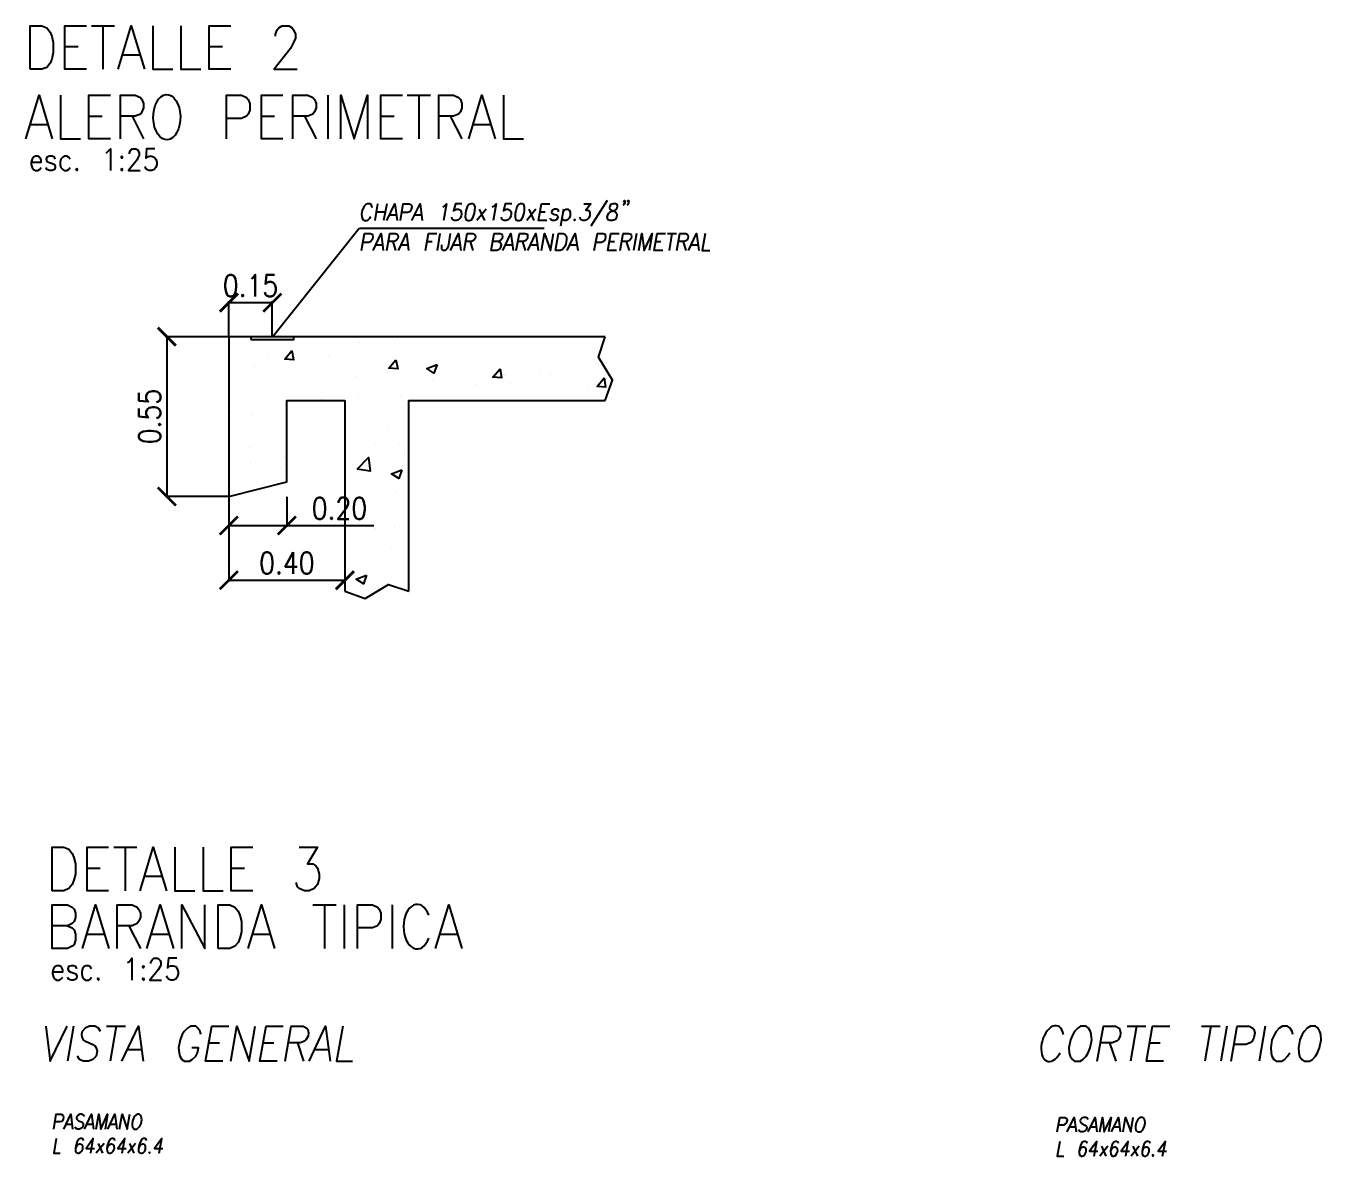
# Model space of a CAD drawing. Extents: x 93 to 1928, y 79 to 574.
# Drawn here: x 1711.9 to 1890.5, y 326.6 to 482.4 of the extents above; entities that cross this region are included whole.
import ezdxf

# ---------------------------------------------------------------- set-up
doc = ezdxf.new("R2010")
doc.units = 0
doc.header["$MEASUREMENT"] = 0
for name, color, linetype in [('Cotas', 1, 'Continuous'), ('PDF2_00-COTAS-PARCIALES', 4, 'Continuous'), ('PDF2_auxiliar', 1, 'Continuous'), ('PDF2_CORTES', 6, 'Continuous'), ('PDF2_CORTES-50', 6, 'Continuous'), ('PDF2_LINEAS-POS-ARMADURA', 3, 'Continuous'), ('PDF2_perfiles', 3, 'Continuous')]:
    doc.layers.add(name, color=color, linetype=linetype)
doc.styles.add('ROMANS', font='ROMANS.SHX', dxfattribs={"width": 0.85})
doc.dimstyles.new('1.10', dxfattribs={"dimtxt": 3, "dimasz": 2.5, "dimexe": 0.18, "dimexo": 0.0625, "dimgap": 0.85, "dimtad": 1, "dimlfac": 0.1, "dimzin": 0, "dimdsep": 46, "dimtxsty": 'ROMANS', "dimblk": 'ARCHTICK', "dimcen": 0.09, "dimclrd": 256, "dimclre": 256, "dimclrt": 2, "dimadec": 0, "dimazin": 0, "dimtfac": 1, "dimtofl": 0, "dimtmove": 0, "dimatfit": 3, "dimfxl": 15, "dimfxlon": 1, "dimtolj": 1, "dimtzin": 0, "dimarcsym": 0})

# ---------------------------------------------------------------- blocks, each defined once
blk = doc.blocks.new('_ArchTick')
at = {"color": 0, "linetype": 'ByBlock', "const_width": 0.15}
blk.add_lwpolyline([(-0.5, -0.5), (0.5, 0.5)], dxfattribs=at)
blk = doc.blocks.new('*D68')
at = {"layer": 'Cotas', "lineweight": -2, "transparency": 16777216}
for p, q in [((1739.87, 439.54), (1731.19, 439.54)), ((1731.37, 439.54), (1731.37, 417.52)), ((1739.87, 417.52), (1731.19, 417.52))]:
    blk.add_line(p, q, dxfattribs=at)
at = {"layer": 'Defpoints', "color": 0, "transparency": 16777216}
for p in [(1739.93, 439.54), (1731.37, 417.52), (1739.93, 417.52)]:
    blk.add_point(p, dxfattribs=at)
at = {"layer": 'Cotas', "lineweight": -2, "transparency": 16777216, "xscale": 2.5, "yscale": 2.5, "zscale": 2.5}
for p, rotation in [((1731.37, 439.54), 90), ((1731.37, 417.52), 270)]:
    blk.add_blockref('_ArchTick', p, dxfattribs=dict(at, rotation=rotation))
at = {"layer": 'Cotas', "color": 2, "transparency": 16777216, "insert": (1729.02, 428.53), "char_height": 3, "attachment_point": 5, "rotation": 90, "style": 'ROMANS'}
blk.add_mtext('\\A1;0.55', dxfattribs=at)
blk = doc.blocks.new('*D69')
at = {"layer": 'Cotas', "lineweight": -2, "transparency": 16777216}
for p, q in [((1739.93, 417.46), (1739.93, 413.34)), ((1747.93, 417.46), (1747.93, 413.34)), ((1739.93, 413.52), (1747.93, 413.52)), ((1747.93, 413.52), (1759.9, 413.52))]:
    blk.add_line(p, q, dxfattribs=at)
at = {"layer": 'Defpoints', "color": 0, "transparency": 16777216}
for p in [(1739.93, 417.52), (1747.93, 417.52), (1747.93, 413.52)]:
    blk.add_point(p, dxfattribs=at)
at = {"layer": 'Cotas', "lineweight": -2, "transparency": 16777216, "xscale": 2.5, "yscale": 2.5, "zscale": 2.5, "rotation": 180}
blk.add_blockref('_ArchTick', (1739.93, 413.52), dxfattribs=at)
at = {"layer": 'Cotas', "lineweight": -2, "transparency": 16777216, "xscale": 2.5, "yscale": 2.5, "zscale": 2.5}
blk.add_blockref('_ArchTick', (1747.93, 413.52), dxfattribs=at)
at = {"layer": 'Cotas', "color": 2, "transparency": 16777216, "insert": (1755.17, 415.87), "char_height": 3, "attachment_point": 5, "style": 'ROMANS'}
blk.add_mtext('\\A1;0.20', dxfattribs=at)
blk = doc.blocks.new('*D70')
at = {"layer": 'Cotas', "lineweight": -2, "transparency": 16777216}
for p, q in [((1739.93, 417.46), (1739.93, 405.8)), ((1755.93, 417.46), (1755.93, 405.8)), ((1739.93, 405.98), (1755.93, 405.98))]:
    blk.add_line(p, q, dxfattribs=at)
at = {"layer": 'Defpoints', "color": 0, "transparency": 16777216}
for p in [(1739.93, 417.52), (1755.93, 417.52), (1755.93, 405.98)]:
    blk.add_point(p, dxfattribs=at)
at = {"layer": 'Cotas', "lineweight": -2, "transparency": 16777216, "xscale": 2.5, "yscale": 2.5, "zscale": 2.5, "rotation": 180}
blk.add_blockref('_ArchTick', (1739.93, 405.98), dxfattribs=at)
at = {"layer": 'Cotas', "lineweight": -2, "transparency": 16777216, "xscale": 2.5, "yscale": 2.5, "zscale": 2.5}
blk.add_blockref('_ArchTick', (1755.93, 405.98), dxfattribs=at)
at = {"layer": 'Cotas', "color": 2, "transparency": 16777216, "insert": (1747.93, 408.33), "char_height": 3, "attachment_point": 5, "style": 'ROMANS'}
blk.add_mtext('\\A1;0.40', dxfattribs=at)
blk = doc.blocks.new('*D71')
at = {"layer": 'Cotas', "lineweight": -2, "transparency": 16777216}
for p, q in [((1739.93, 439.6), (1739.93, 444.42)), ((1739.93, 444.24), (1745.92, 444.24)), ((1745.92, 439.6), (1745.92, 444.42))]:
    blk.add_line(p, q, dxfattribs=at)
at = {"layer": 'Defpoints', "color": 0, "transparency": 16777216}
for p in [(1745.92, 444.24), (1739.93, 439.54), (1745.92, 439.54)]:
    blk.add_point(p, dxfattribs=at)
at = {"layer": 'Cotas', "lineweight": -2, "transparency": 16777216, "xscale": 2.5, "yscale": 2.5, "zscale": 2.5, "rotation": 180}
blk.add_blockref('_ArchTick', (1739.93, 444.24), dxfattribs=at)
at = {"layer": 'Cotas', "lineweight": -2, "transparency": 16777216, "xscale": 2.5, "yscale": 2.5, "zscale": 2.5}
blk.add_blockref('_ArchTick', (1745.92, 444.24), dxfattribs=at)
at = {"layer": 'Cotas', "color": 2, "transparency": 16777216, "insert": (1742.92, 446.59), "char_height": 3, "attachment_point": 5, "style": 'ROMANS'}
blk.add_mtext('\\A1;0.15', dxfattribs=at)

msp = doc.modelspace()

# ---------------------------------------------------------------- linework, layer by layer
at = {"layer": 'PDF2_00-COTAS-PARCIALES', "color": 7, "lineweight": 25}
for points in [[(1715.585, 363.165), (1715.585, 369.176), (1717.193, 369.176), (1717.871, 368.88), (1718.337, 368.287), (1718.548, 367.737), (1718.76, 366.89), (1718.76, 365.451), (1718.548, 364.604), (1718.337, 364.011), (1717.871, 363.461), (1717.193, 363.165)], [(1738.446, 355.205), (1738.446, 361.217), (1740.055, 361.217), (1740.732, 360.921), (1741.198, 360.328), (1741.452, 359.778), (1741.664, 358.931), (1741.664, 357.492), (1741.452, 356.645), (1741.198, 356.052), (1740.732, 355.502), (1740.055, 355.205)]]:
    msp.add_lwpolyline(points, close=True, dxfattribs=at)
for points in [[(1723.332, 363.165), (1720.369, 363.165), (1720.369, 369.176), (1723.332, 369.176)], [(1724.052, 369.176), (1727.227, 369.176)], [(1725.618, 369.176), (1725.618, 363.165)], [(1727.693, 363.165), (1729.513, 369.176), (1731.334, 363.165)], [(1732.477, 369.176), (1732.477, 363.165), (1735.229, 363.165)], [(1736.372, 369.176), (1736.372, 363.165), (1739.124, 363.165)], [(1743.23, 363.165), (1740.267, 363.165), (1740.267, 369.176), (1743.23, 369.176)], [(1749.623, 369.176), (1752.163, 369.176), (1750.766, 366.89), (1751.486, 366.89), (1751.909, 366.594), (1752.163, 366.297), (1752.375, 365.451), (1752.375, 364.858), (1752.163, 364.011), (1751.697, 363.461), (1751.02, 363.165), (1750.343, 363.165), (1749.623, 363.461), (1749.411, 363.715), (1749.2, 364.308)], [(1720.369, 366.297), (1722.189, 366.297)], [(1740.267, 366.297), (1742.087, 366.297)], [(1728.37, 365.154), (1730.656, 365.154)], [(1717.659, 358.338), (1718.337, 358.042), (1718.591, 357.788), (1718.802, 357.195), (1718.802, 356.348), (1718.591, 355.756), (1718.337, 355.502), (1717.659, 355.205), (1715.585, 355.205), (1715.585, 361.217), (1717.659, 361.217), (1718.337, 360.921), (1718.591, 360.624), (1718.802, 360.074), (1718.802, 359.481), (1718.591, 358.931), (1718.337, 358.635), (1717.659, 358.338), (1715.585, 358.338)], [(1719.734, 355.205), (1721.554, 361.217), (1723.375, 355.205)], [(1724.518, 355.205), (1724.518, 361.217), (1726.592, 361.217), (1727.269, 360.921), (1727.481, 360.624), (1727.735, 360.074), (1727.735, 359.481), (1727.481, 358.931), (1727.269, 358.635), (1726.592, 358.338), (1724.518, 358.338)], [(1728.624, 355.205), (1730.445, 361.217), (1732.307, 355.205)], [(1733.451, 355.205), (1733.451, 361.217), (1736.626, 355.205), (1736.626, 361.217)], [(1742.595, 355.205), (1744.416, 361.217), (1746.236, 355.205)], [(1751.486, 361.217), (1754.703, 361.217)], [(1753.094, 361.217), (1753.094, 355.205)], [(1755.846, 361.217), (1755.846, 355.205)], [(1757.667, 355.205), (1757.667, 361.217), (1759.741, 361.217), (1760.419, 360.921), (1760.63, 360.624), (1760.884, 360.074), (1760.884, 359.185), (1760.63, 358.635), (1760.419, 358.338), (1759.741, 358.042), (1757.667, 358.042)], [(1762.451, 361.217), (1762.451, 355.205)], [(1768.42, 355.205), (1770.241, 361.217), (1772.061, 355.205)], [(1720.411, 357.195), (1722.697, 357.195)], [(1726.126, 358.338), (1727.735, 355.205)], [(1729.302, 357.195), (1731.588, 357.195)], [(1743.272, 357.195), (1745.559, 357.195)], [(1769.097, 357.195), (1771.384, 357.195)]]:
    msp.add_lwpolyline(points, dxfattribs=at)
at = {"layer": 'PDF2_00-COTAS-PARCIALES', "lineweight": 25}
for points in [[(1725.957, 353.258), (1726.211, 353.427), (1726.55, 353.851), (1726.55, 350.845)], [(1729.175, 353.131), (1729.175, 353.258), (1729.302, 353.554), (1729.386, 353.681), (1729.64, 353.851), (1730.064, 353.851), (1730.318, 353.681), (1730.445, 353.554), (1730.529, 353.258), (1730.529, 352.962), (1730.445, 352.708), (1730.191, 352.284), (1729.048, 350.845), (1730.656, 350.845)], [(1732.731, 353.851), (1731.588, 353.851), (1731.461, 352.538), (1731.588, 352.708), (1731.926, 352.835), (1732.265, 352.835), (1732.604, 352.708), (1732.815, 352.411), (1732.942, 351.988), (1732.942, 351.692), (1732.815, 351.268), (1732.604, 350.972), (1732.265, 350.845), (1731.926, 350.845), (1731.588, 350.972), (1731.461, 351.141), (1731.334, 351.395)], [(1715.627, 351.988), (1717.024, 351.988), (1717.024, 352.284), (1716.897, 352.538), (1716.77, 352.708), (1716.558, 352.835), (1716.22, 352.835), (1715.966, 352.708), (1715.754, 352.411), (1715.627, 351.988), (1715.627, 351.692), (1715.754, 351.268), (1715.966, 350.972), (1716.22, 350.845), (1716.558, 350.845), (1716.77, 350.972), (1717.024, 351.268)], [(1718.972, 352.411), (1718.845, 352.708), (1718.506, 352.835), (1718.167, 352.835), (1717.829, 352.708), (1717.702, 352.411), (1717.829, 352.115), (1718.04, 351.988), (1718.591, 351.819), (1718.845, 351.692), (1718.972, 351.395), (1718.972, 351.268), (1718.845, 350.972), (1718.506, 350.845), (1718.167, 350.845), (1717.829, 350.972), (1717.702, 351.268)], [(1721.004, 352.411), (1720.792, 352.708), (1720.538, 352.835), (1720.199, 352.835), (1719.988, 352.708), (1719.734, 352.411), (1719.649, 351.988), (1719.649, 351.692), (1719.734, 351.268), (1719.988, 350.972), (1720.199, 350.845), (1720.538, 350.845), (1720.792, 350.972), (1721.004, 351.268)], [(1715.796, 330.312), (1716.135, 332.344), (1716.812, 332.344), (1717.024, 332.217), (1717.066, 332.132), (1717.109, 331.963), (1717.066, 331.667), (1716.982, 331.455), (1716.897, 331.37), (1716.643, 331.286), (1715.966, 331.286)], [(1717.151, 330.312), (1718.125, 332.344), (1718.379, 330.312)], [(1720.03, 332.048), (1719.903, 332.217), (1719.691, 332.344), (1719.395, 332.344), (1719.141, 332.217), (1718.972, 332.048), (1718.929, 331.836), (1718.972, 331.667), (1719.056, 331.582), (1719.183, 331.455), (1719.607, 331.286), (1719.734, 331.201), (1719.818, 331.074), (1719.861, 330.905), (1719.776, 330.608), (1719.607, 330.439), (1719.353, 330.312), (1719.056, 330.312), (1718.845, 330.439), (1718.718, 330.608)], [(1720.03, 330.312), (1721.004, 332.344), (1721.258, 330.312)], [(1721.639, 330.312), (1721.977, 332.344), (1722.274, 330.312), (1723.205, 332.344), (1722.867, 330.312)], [(1723.248, 330.312), (1724.221, 332.344), (1724.475, 330.312)], [(1724.856, 330.312), (1725.195, 332.344), (1725.915, 330.312), (1726.253, 332.344)], [(1717.49, 330.989), (1718.252, 330.989)], [(1720.411, 330.989), (1721.173, 330.989)], [(1723.586, 330.989), (1724.348, 330.989)], [(1854.15, 329.931), (1854.489, 331.921), (1855.167, 331.921), (1855.378, 331.836), (1855.463, 331.751), (1855.505, 331.54), (1855.421, 331.243), (1855.336, 331.074), (1855.251, 330.989), (1854.997, 330.862), (1854.32, 330.862)], [(1855.505, 329.931), (1856.479, 331.921), (1856.733, 329.931)], [(1855.844, 330.608), (1856.606, 330.608)], [(1858.384, 331.624), (1858.299, 331.836), (1858.088, 331.921), (1857.749, 331.921), (1857.537, 331.836), (1857.326, 331.624), (1857.283, 331.455), (1857.326, 331.243), (1857.41, 331.159), (1857.537, 331.074), (1857.961, 330.862), (1858.088, 330.778), (1858.172, 330.693), (1858.215, 330.481), (1858.13, 330.227), (1857.961, 330.015), (1857.707, 329.931), (1857.41, 329.931), (1857.199, 330.015), (1857.072, 330.227)], [(1858.384, 329.931), (1859.358, 331.921), (1859.612, 329.931)], [(1858.765, 330.608), (1859.527, 330.608)], [(1859.993, 329.931), (1860.374, 331.921), (1860.628, 329.931), (1861.559, 331.921), (1861.221, 329.931)], [(1861.602, 329.931), (1862.575, 331.921), (1862.829, 329.931)], [(1861.94, 330.608), (1862.702, 330.608)], [(1863.21, 329.931), (1863.549, 331.921), (1864.269, 329.931), (1864.607, 331.921)], [(1716.135, 328.999), (1715.796, 327.01), (1716.685, 327.01)], [(1719.903, 328.703), (1719.861, 328.915), (1719.649, 328.999), (1719.48, 328.999), (1719.226, 328.915), (1719.014, 328.618), (1718.887, 328.153), (1718.802, 327.645), (1718.802, 327.264), (1718.929, 327.094), (1719.141, 327.01), (1719.226, 327.01), (1719.437, 327.094), (1719.649, 327.264), (1719.776, 327.56), (1719.776, 327.645), (1719.776, 327.941), (1719.649, 328.153), (1719.437, 328.237), (1719.353, 328.237), (1719.099, 328.153), (1718.929, 327.941), (1718.802, 327.645)], [(1720.877, 327.01), (1721.215, 328.999), (1720.242, 327.645), (1721.385, 327.645)], [(1724.221, 328.703), (1724.179, 328.915), (1723.967, 328.999), (1723.84, 328.999), (1723.586, 328.915), (1723.375, 328.618), (1723.205, 328.153), (1723.121, 327.645), (1723.163, 327.264), (1723.248, 327.094), (1723.459, 327.01), (1723.544, 327.01), (1723.798, 327.094), (1723.967, 327.264), (1724.094, 327.56), (1724.137, 327.645), (1724.094, 327.941), (1723.967, 328.153), (1723.756, 328.237), (1723.713, 328.237), (1723.459, 328.153), (1723.248, 327.941), (1723.121, 327.645)], [(1725.237, 327.01), (1725.576, 328.999), (1724.602, 327.645), (1725.745, 327.645)], [(1728.582, 328.703), (1728.54, 328.915), (1728.328, 328.999), (1728.159, 328.999), (1727.905, 328.915), (1727.735, 328.618), (1727.566, 328.153), (1727.481, 327.645), (1727.481, 327.264), (1727.608, 327.094), (1727.82, 327.01), (1727.905, 327.01), (1728.159, 327.094), (1728.328, 327.264), (1728.455, 327.56), (1728.455, 327.645), (1728.455, 327.941), (1728.328, 328.153), (1728.116, 328.237), (1728.032, 328.237), (1727.777, 328.153), (1727.608, 327.941), (1727.481, 327.645)], [(1730.318, 327.01), (1730.699, 328.999), (1729.683, 327.645), (1730.826, 327.645)], [(1854.489, 328.576), (1854.15, 326.586), (1855.04, 326.586)], [(1858.257, 328.322), (1858.215, 328.491), (1858.003, 328.576), (1857.834, 328.576), (1857.58, 328.491), (1857.41, 328.195), (1857.241, 327.729), (1857.156, 327.264), (1857.156, 326.883), (1857.283, 326.671), (1857.495, 326.586), (1857.58, 326.586), (1857.791, 326.671), (1858.003, 326.883), (1858.13, 327.179), (1858.13, 327.264), (1858.13, 327.56), (1858.003, 327.729), (1857.791, 327.814), (1857.707, 327.814), (1857.453, 327.729), (1857.283, 327.56), (1857.156, 327.264)], [(1859.231, 326.586), (1859.612, 328.576), (1858.596, 327.264), (1859.739, 327.264)], [(1862.575, 328.322), (1862.533, 328.491), (1862.321, 328.576), (1862.194, 328.576), (1861.94, 328.491), (1861.729, 328.195), (1861.559, 327.729), (1861.475, 327.264), (1861.517, 326.883), (1861.602, 326.671), (1861.813, 326.586), (1861.898, 326.586), (1862.152, 326.671), (1862.321, 326.883), (1862.448, 327.179), (1862.491, 327.264), (1862.448, 327.56), (1862.321, 327.729), (1862.11, 327.814), (1862.067, 327.814), (1861.813, 327.729), (1861.602, 327.56), (1861.475, 327.264)], [(1863.591, 326.586), (1863.93, 328.576), (1862.956, 327.264), (1864.099, 327.264)], [(1866.936, 328.322), (1866.894, 328.491), (1866.682, 328.576), (1866.513, 328.576), (1866.301, 328.491), (1866.089, 328.195), (1865.92, 327.729), (1865.835, 327.264), (1865.835, 326.883), (1865.962, 326.671), (1866.174, 326.586), (1866.259, 326.586), (1866.513, 326.671), (1866.682, 326.883), (1866.809, 327.179), (1866.809, 327.264), (1866.809, 327.56), (1866.682, 327.729), (1866.47, 327.814), (1866.386, 327.814), (1866.132, 327.729), (1865.962, 327.56), (1865.835, 327.264)], [(1868.672, 326.586), (1869.053, 328.576), (1868.037, 327.264), (1869.18, 327.264)], [(1722.74, 328.322), (1721.639, 327.01)], [(1721.893, 328.322), (1722.485, 327.01)], [(1727.058, 328.322), (1725.999, 327.01)], [(1726.211, 328.322), (1726.846, 327.01)], [(1861.094, 327.941), (1859.993, 326.586)], [(1860.247, 327.941), (1860.84, 326.586)], [(1865.412, 327.941), (1864.353, 326.586)], [(1864.565, 327.941), (1865.2, 326.586)]]:
    msp.add_lwpolyline(points, dxfattribs=at)
for points in [[(1728.159, 352.835), (1728.032, 352.708), (1728.159, 352.538), (1728.243, 352.708)], [(1721.935, 351.141), (1721.808, 350.972), (1721.935, 350.845), (1722.02, 350.972)], [(1728.159, 351.141), (1728.032, 350.972), (1728.159, 350.845), (1728.243, 350.972)], [(1727.269, 332.344), (1727.1, 332.217), (1726.888, 332.048), (1726.804, 331.836), (1726.677, 331.582), (1726.592, 331.074), (1726.592, 330.82), (1726.634, 330.608), (1726.761, 330.439), (1726.888, 330.312), (1727.227, 330.312), (1727.396, 330.439), (1727.566, 330.608), (1727.693, 330.82), (1727.82, 331.074), (1727.905, 331.582), (1727.862, 331.836), (1727.82, 332.048), (1727.693, 332.217), (1727.566, 332.344)], [(1865.624, 331.921), (1865.454, 331.836), (1865.242, 331.624), (1865.158, 331.455), (1865.031, 331.159), (1864.946, 330.693), (1864.946, 330.396), (1864.988, 330.227), (1865.115, 330.015), (1865.242, 329.931), (1865.581, 329.931), (1865.751, 330.015), (1865.92, 330.227), (1866.047, 330.396), (1866.174, 330.693), (1866.259, 331.159), (1866.216, 331.455), (1866.174, 331.624), (1866.047, 331.836), (1865.92, 331.921)], [(1729.005, 327.179), (1728.921, 327.094), (1728.963, 327.01), (1729.048, 327.094)], [(1867.359, 326.798), (1867.275, 326.671), (1867.317, 326.586), (1867.402, 326.671)]]:
    msp.add_lwpolyline(points, close=True, dxfattribs=at)
at = {"layer": 'PDF2_00-COTAS-PARCIALES', "color": 7, "lineweight": 25}
msp.add_ellipse((1765.878, 358.214), major_axis=(-0.003, 3.082), ratio=0.6066136, start_param=5.2440947, end_param=10.4611185, dxfattribs=at)
at = {"layer": 'PDF2_auxiliar', "lineweight": 25}
for points in [[(1745.94, 439.539), (1757.878, 454.483)], [(1757.921, 454.483), (1783.407, 454.483)], [(1791.79, 430.733), (1792.806, 433.527), (1790.9, 436.702), (1791.79, 439.539)], [(1755.931, 404.442), (1758.725, 403.468), (1761.943, 405.374), (1764.737, 404.442)]]:
    msp.add_lwpolyline(points, dxfattribs=at)
at = {"layer": 'PDF2_CORTES', "lineweight": 25}
msp.add_lwpolyline([(1739.928, 439.539), (1739.928, 417.524), (1747.929, 419.514), (1747.929, 430.733), (1755.931, 430.733)], dxfattribs=at)
at = {"layer": 'PDF2_CORTES-50', "lineweight": 25}
for points in [[(1791.79, 439.539), (1739.928, 439.539)], [(1763.001, 439.412), (1763.001, 439.412)], [(1758.005, 438.777), (1758.005, 438.777)], [(1762.747, 438.65), (1762.747, 438.65)], [(1763.805, 438.099), (1763.805, 438.099)], [(1745.347, 437.083), (1745.347, 437.083)], [(1751.105, 436.618), (1751.105, 436.618)], [(1753.729, 436.829), (1753.729, 436.829)], [(1790.519, 435.855), (1790.519, 435.855)], [(1743.442, 435.432), (1743.442, 435.432)], [(1746.659, 434.458), (1746.659, 434.458)], [(1757.37, 434.035), (1757.37, 434.035)], [(1777.946, 434.204), (1777.946, 434.204)], [(1782.941, 434.839), (1782.941, 434.839)], [(1784.254, 434.374), (1784.254, 434.374)], [(1765.33, 432.511), (1765.33, 432.511)], [(1768.039, 433.569), (1768.039, 433.569)], [(1773.966, 432.934), (1773.966, 432.934)], [(1778.708, 433.104), (1778.708, 433.104)], [(1789.376, 432.68), (1789.376, 432.68)], [(1752.713, 430.86), (1752.713, 430.86)], [(1755.931, 430.733), (1755.931, 404.442)], [(1757.751, 431.537), (1757.751, 431.537)], [(1763.594, 431.453), (1763.594, 431.453)], [(1764.737, 404.442), (1764.737, 430.733), (1791.79, 430.733)], [(1740.097, 429.209), (1740.097, 429.209)], [(1743.188, 428.785), (1743.188, 428.785)], [(1761.943, 426.711), (1761.943, 426.711)], [(1742.764, 424.255), (1742.764, 424.255)], [(1760.038, 424.636), (1760.038, 424.636)], [(1763.34, 424.806), (1763.34, 424.806)], [(1764.144, 423.324), (1764.144, 423.324)], [(1742.976, 422.096), (1742.976, 422.096)], [(1746.998, 421.546), (1746.998, 421.546)], [(1747.464, 422.985), (1747.464, 422.985)], [(1757.667, 421.123), (1757.667, 421.123)], [(1763.086, 418.117), (1763.086, 418.117)], [(1760.165, 413.163), (1760.165, 413.163)], [(1762.705, 413.29), (1762.705, 413.29)], [(1762.832, 411.47), (1762.832, 411.47)], [(1762.154, 410.539), (1762.154, 410.539)]]:
    msp.add_lwpolyline(points, dxfattribs=at)
for points in [[(1748.607, 437.634), (1748.861, 436.364), (1747.633, 436.448)], [(1762.959, 436.364), (1763.213, 435.093), (1761.985, 435.22)], [(1768.632, 435.686), (1768.208, 434.501), (1767.235, 435.136)], [(1777.311, 435.093), (1777.522, 433.866), (1776.337, 433.95)], [(1791.663, 433.866), (1791.874, 432.596), (1790.689, 432.68)], [(1757.624, 421.292), (1759.191, 422.901), (1759.402, 420.996)], [(1763.763, 421.207), (1763.34, 419.979), (1762.366, 420.657)], [(1758.894, 406.686), (1758.471, 405.458), (1757.497, 406.136)]]:
    msp.add_lwpolyline(points, close=True, dxfattribs=at)
at = {"layer": 'PDF2_LINEAS-POS-ARMADURA', "color": 7, "lineweight": 25}
msp.add_lwpolyline([(1712.537, 476.413), (1712.537, 482.383), (1714.145, 482.383), (1714.823, 482.129), (1715.288, 481.536), (1715.5, 480.986), (1715.712, 480.097), (1715.712, 478.7), (1715.5, 477.81), (1715.288, 477.26), (1714.823, 476.667), (1714.145, 476.413)], close=True, dxfattribs=at)
for points in [[(1720.284, 476.413), (1717.321, 476.413), (1717.321, 482.383), (1720.284, 482.383)], [(1721.004, 482.383), (1724.179, 482.383)], [(1722.57, 482.383), (1722.57, 476.413)], [(1724.645, 476.413), (1726.465, 482.383), (1728.286, 476.413)], [(1729.429, 482.383), (1729.429, 476.413), (1732.18, 476.413)], [(1733.324, 482.383), (1733.324, 476.413), (1736.075, 476.413)], [(1740.182, 476.413), (1737.218, 476.413), (1737.218, 482.383), (1740.182, 482.383)], [(1746.363, 480.986), (1746.363, 481.24), (1746.575, 481.832), (1746.829, 482.129), (1747.294, 482.383), (1748.183, 482.383), (1748.649, 482.129), (1748.861, 481.832), (1749.115, 481.24), (1749.115, 480.689), (1748.861, 480.097), (1748.437, 479.25), (1746.151, 476.413), (1749.327, 476.413)], [(1717.321, 479.546), (1719.141, 479.546)], [(1737.218, 479.546), (1739.039, 479.546)], [(1725.322, 478.403), (1727.608, 478.403)], [(1711.944, 466.803), (1713.764, 472.815), (1715.585, 466.803)], [(1716.728, 472.815), (1716.728, 466.803), (1719.48, 466.803)], [(1723.586, 466.803), (1720.623, 466.803), (1720.623, 472.815), (1723.586, 472.815)], [(1724.983, 466.803), (1724.983, 472.815), (1727.015, 472.815), (1727.735, 472.518), (1727.947, 472.222), (1728.159, 471.672), (1728.159, 471.079), (1727.947, 470.529), (1727.735, 470.232), (1727.015, 469.936), (1724.983, 469.936)], [(1739.589, 466.803), (1739.589, 472.815), (1741.664, 472.815), (1742.341, 472.518), (1742.595, 472.222), (1742.807, 471.672), (1742.807, 470.783), (1742.595, 470.232), (1742.341, 469.936), (1741.664, 469.64), (1739.589, 469.64)], [(1747.379, 466.803), (1744.416, 466.803), (1744.416, 472.815), (1747.379, 472.815)], [(1748.734, 466.803), (1748.734, 472.815), (1750.808, 472.815), (1751.486, 472.518), (1751.74, 472.222), (1751.951, 471.672), (1751.951, 471.079), (1751.74, 470.529), (1751.486, 470.232), (1750.808, 469.936), (1748.734, 469.936)], [(1753.56, 472.815), (1753.56, 466.803)], [(1755.381, 466.803), (1755.381, 472.815), (1757.201, 466.803), (1759.021, 472.815), (1759.021, 466.803)], [(1763.848, 466.803), (1760.884, 466.803), (1760.884, 472.815), (1763.848, 472.815)], [(1764.525, 472.815), (1767.743, 472.815)], [(1766.134, 472.815), (1766.134, 466.803)], [(1768.886, 466.803), (1768.886, 472.815), (1770.918, 472.815), (1771.595, 472.518), (1771.849, 472.222), (1772.061, 471.672), (1772.061, 471.079), (1771.849, 470.529), (1771.595, 470.232), (1770.918, 469.936), (1768.886, 469.936)], [(1772.992, 466.803), (1774.813, 472.815), (1776.633, 466.803)], [(1777.776, 472.815), (1777.776, 466.803), (1780.528, 466.803)], [(1720.623, 469.936), (1722.443, 469.936)], [(1726.592, 469.936), (1728.159, 466.803)], [(1744.416, 469.936), (1746.236, 469.936)], [(1750.343, 469.936), (1751.951, 466.803)], [(1760.884, 469.936), (1762.705, 469.936)], [(1770.452, 469.936), (1772.061, 466.803)], [(1712.621, 468.793), (1714.907, 468.793)], [(1773.67, 468.793), (1775.956, 468.793)]]:
    msp.add_lwpolyline(points, dxfattribs=at)
at = {"layer": 'PDF2_LINEAS-POS-ARMADURA', "color": 4, "lineweight": 25}
for points in [[(1712.664, 463.586), (1714.061, 463.586), (1714.061, 463.882), (1713.934, 464.136), (1713.807, 464.305), (1713.595, 464.432), (1713.256, 464.432), (1713.002, 464.305), (1712.791, 464.009), (1712.664, 463.586), (1712.664, 463.289), (1712.791, 462.866), (1713.002, 462.569), (1713.256, 462.442), (1713.595, 462.442), (1713.807, 462.569), (1714.061, 462.866)], [(1715.966, 464.009), (1715.881, 464.305), (1715.542, 464.432), (1715.204, 464.432), (1714.823, 464.305), (1714.738, 464.009), (1714.823, 463.713), (1715.077, 463.586), (1715.627, 463.416), (1715.881, 463.289), (1715.966, 462.993), (1715.966, 462.866), (1715.881, 462.569), (1715.542, 462.442), (1715.204, 462.442), (1714.823, 462.569), (1714.738, 462.866)], [(1718.04, 464.009), (1717.829, 464.305), (1717.575, 464.432), (1717.236, 464.432), (1717.024, 464.305), (1716.77, 464.009), (1716.685, 463.586), (1716.685, 463.289), (1716.77, 462.866), (1717.024, 462.569), (1717.236, 462.442), (1717.575, 462.442), (1717.829, 462.569), (1718.04, 462.866)], [(1722.994, 464.856), (1723.205, 465.025), (1723.586, 465.448), (1723.586, 462.442)], [(1726.211, 464.729), (1726.211, 464.856), (1726.296, 465.152), (1726.423, 465.279), (1726.634, 465.448), (1727.1, 465.448), (1727.354, 465.279), (1727.439, 465.152), (1727.566, 464.856), (1727.566, 464.559), (1727.439, 464.305), (1727.227, 463.882), (1726.084, 462.442), (1727.693, 462.442)], [(1729.725, 465.448), (1728.582, 465.448), (1728.497, 464.136), (1728.582, 464.305), (1728.921, 464.432), (1729.302, 464.432), (1729.64, 464.305), (1729.852, 464.009), (1729.979, 463.586), (1729.979, 463.289), (1729.852, 462.866), (1729.64, 462.569), (1729.302, 462.442), (1728.921, 462.442), (1728.582, 462.569), (1728.497, 462.739), (1728.37, 462.993)]]:
    msp.add_lwpolyline(points, dxfattribs=at)
for points in [[(1725.153, 464.432), (1725.068, 464.305), (1725.153, 464.136), (1725.28, 464.305)], [(1718.972, 462.739), (1718.845, 462.569), (1718.972, 462.442), (1719.056, 462.569)], [(1725.153, 462.739), (1725.068, 462.569), (1725.153, 462.442), (1725.28, 462.569)]]:
    msp.add_lwpolyline(points, close=True, dxfattribs=at)
at = {"layer": 'PDF2_LINEAS-POS-ARMADURA', "lineweight": 25}
for points in [[(1759.699, 457.32), (1759.657, 457.532), (1759.529, 457.786), (1759.36, 457.87), (1759.021, 457.87), (1758.81, 457.786), (1758.598, 457.532), (1758.471, 457.32), (1758.302, 456.981), (1758.217, 456.431), (1758.259, 456.092), (1758.302, 455.88), (1758.429, 455.669), (1758.598, 455.542), (1758.937, 455.542), (1759.148, 455.669), (1759.36, 455.88), (1759.487, 456.092)], [(1760.419, 457.87), (1760.038, 455.542)], [(1761.689, 457.87), (1761.265, 455.542)], [(1761.689, 455.542), (1762.832, 457.87), (1763.128, 455.542)], [(1763.594, 455.542), (1763.975, 457.87), (1764.779, 457.87), (1765.033, 457.786), (1765.118, 457.659), (1765.16, 457.447), (1765.076, 457.108), (1764.949, 456.896), (1764.864, 456.769), (1764.567, 456.642), (1763.763, 456.642)], [(1765.16, 455.542), (1766.303, 457.87), (1766.6, 455.542)], [(1769.436, 457.447), (1769.605, 457.532), (1769.944, 457.87), (1769.521, 455.542)], [(1772.061, 457.87), (1771.172, 457.87), (1770.918, 456.896), (1771.045, 456.981), (1771.299, 457.108), (1771.595, 457.108), (1771.849, 456.981), (1771.976, 456.769), (1772.019, 456.431), (1771.976, 456.219), (1771.807, 455.88), (1771.595, 455.669), (1771.299, 455.542), (1771.045, 455.542), (1770.791, 455.669), (1770.706, 455.753), (1770.664, 456.007)], [(1776.252, 457.447), (1776.464, 457.532), (1776.803, 457.87), (1776.379, 455.542)], [(1778.919, 457.87), (1778.03, 457.87), (1777.776, 456.896), (1777.861, 456.981), (1778.157, 457.108), (1778.411, 457.108), (1778.665, 456.981), (1778.835, 456.769), (1778.835, 456.431), (1778.792, 456.219), (1778.665, 455.88), (1778.454, 455.669), (1778.157, 455.542), (1777.903, 455.542), (1777.649, 455.669), (1777.565, 455.753), (1777.522, 456.007)], [(1783.746, 455.542), (1782.603, 455.542), (1783.026, 457.87), (1784.169, 457.87)], [(1788.868, 457.87), (1789.842, 457.87), (1789.165, 456.981), (1789.419, 456.981), (1789.588, 456.896), (1789.673, 456.769), (1789.673, 456.431), (1789.673, 456.219), (1789.503, 455.88), (1789.292, 455.669), (1788.995, 455.542), (1788.741, 455.542), (1788.487, 455.669), (1788.403, 455.753), (1788.36, 456.007)], [(1792.086, 458.336), (1789.842, 454.78)], [(1794.541, 458.209), (1794.414, 458.124), (1794.372, 458.209), (1794.457, 458.336), (1794.541, 458.209), (1794.499, 457.997), (1794.372, 457.786), (1794.245, 457.659)], [(1795.092, 458.209), (1794.965, 458.124), (1794.88, 458.209), (1795.007, 458.336), (1795.092, 458.209), (1795.049, 457.997), (1794.922, 457.786), (1794.795, 457.659)], [(1760.249, 456.769), (1761.477, 456.769)], [(1762.112, 456.346), (1763.001, 456.346)], [(1765.584, 456.346), (1766.473, 456.346)], [(1775.405, 457.108), (1774.135, 455.542)], [(1774.432, 457.108), (1775.151, 455.542)], [(1782.264, 457.108), (1780.994, 455.542)], [(1781.29, 457.108), (1781.968, 455.542)], [(1782.814, 456.769), (1783.534, 456.769)], [(1785.397, 456.769), (1785.354, 456.981), (1785.1, 457.108), (1784.846, 457.108), (1784.55, 456.981), (1784.423, 456.769), (1784.465, 456.558), (1784.635, 456.431), (1785.058, 456.346), (1785.227, 456.219), (1785.27, 456.007), (1785.227, 455.88), (1785.1, 455.669), (1784.804, 455.542), (1784.55, 455.542), (1784.296, 455.669), (1784.254, 455.88)], [(1786.074, 457.108), (1785.651, 454.78)], [(1786.032, 456.769), (1786.244, 456.981), (1786.413, 457.108), (1786.709, 457.108), (1786.836, 456.981), (1787.006, 456.769), (1787.006, 456.431), (1787.006, 456.219), (1786.836, 455.88), (1786.625, 455.669), (1786.413, 455.542), (1786.159, 455.542), (1785.989, 455.669), (1785.862, 455.88)], [(1758.217, 451.435), (1758.64, 453.764), (1759.445, 453.764), (1759.699, 453.679), (1759.741, 453.552), (1759.784, 453.34), (1759.741, 453.002), (1759.614, 452.79), (1759.487, 452.663), (1759.233, 452.536), (1758.429, 452.536)], [(1759.826, 451.435), (1760.927, 453.764), (1761.223, 451.435)], [(1761.689, 451.435), (1762.112, 453.764), (1762.916, 453.764), (1763.128, 453.679), (1763.213, 453.552), (1763.255, 453.34), (1763.213, 453.086), (1763.086, 452.875), (1763.001, 452.79), (1762.705, 452.663), (1761.9, 452.663)], [(1763.297, 451.435), (1764.398, 453.764), (1764.694, 451.435)], [(1767.023, 451.435), (1767.446, 453.764), (1768.589, 453.764)], [(1769.013, 453.764), (1768.632, 451.435)], [(1770.452, 453.764), (1770.156, 451.985), (1769.986, 451.647), (1769.902, 451.562), (1769.69, 451.435), (1769.521, 451.435), (1769.351, 451.562), (1769.267, 451.647), (1769.267, 451.985), (1769.309, 452.197)], [(1770.495, 451.435), (1771.595, 453.764), (1771.892, 451.435)], [(1772.357, 451.435), (1772.781, 453.764), (1773.585, 453.764), (1773.797, 453.679), (1773.881, 453.552), (1773.924, 453.34), (1773.881, 453.086), (1773.754, 452.875), (1773.67, 452.79), (1773.373, 452.663), (1772.569, 452.663)], [(1777.099, 452.663), (1777.353, 452.536), (1777.438, 452.451), (1777.48, 452.197), (1777.395, 451.901), (1777.268, 451.647), (1777.184, 451.562), (1776.887, 451.435), (1776.083, 451.435), (1776.506, 453.764), (1777.311, 453.764), (1777.565, 453.679), (1777.607, 453.552), (1777.649, 453.34), (1777.607, 453.086), (1777.48, 452.875), (1777.395, 452.79), (1777.099, 452.663), (1776.295, 452.663)], [(1777.692, 451.435), (1778.792, 453.764), (1779.131, 451.435)], [(1779.554, 451.435), (1779.978, 453.764), (1780.782, 453.764), (1781.036, 453.679), (1781.079, 453.552), (1781.121, 453.34), (1781.079, 453.086), (1780.952, 452.875), (1780.867, 452.79), (1780.57, 452.663), (1779.766, 452.663)], [(1781.163, 451.435), (1782.264, 453.764), (1782.56, 451.435)], [(1783.026, 451.435), (1783.449, 453.764), (1784.254, 451.435), (1784.677, 453.764)], [(1786.582, 451.435), (1787.683, 453.764), (1788.022, 451.435)], [(1790.308, 451.435), (1790.731, 453.764), (1791.536, 453.764), (1791.79, 453.679), (1791.832, 453.552), (1791.874, 453.34), (1791.832, 453.002), (1791.705, 452.79), (1791.578, 452.663), (1791.324, 452.536), (1790.519, 452.536)], [(1793.356, 451.435), (1792.171, 451.435), (1792.594, 453.764), (1793.737, 453.764)], [(1793.864, 451.435), (1794.287, 453.764), (1795.092, 453.764), (1795.346, 453.679), (1795.388, 453.552), (1795.43, 453.34), (1795.388, 453.086), (1795.261, 452.875), (1795.176, 452.79), (1794.88, 452.663), (1794.076, 452.663)], [(1796.15, 453.764), (1795.727, 451.435)], [(1796.446, 451.435), (1796.87, 453.764), (1797.166, 451.435), (1798.267, 453.764), (1797.886, 451.435)], [(1799.749, 451.435), (1798.563, 451.435), (1798.987, 453.764), (1800.13, 453.764)], [(1800.426, 453.764), (1801.654, 453.764)], [(1801.019, 453.764), (1800.638, 451.435)], [(1801.696, 451.435), (1802.12, 453.764), (1802.924, 453.764), (1803.136, 453.679), (1803.22, 453.552), (1803.263, 453.34), (1803.22, 453.086), (1803.093, 452.875), (1803.009, 452.79), (1802.712, 452.663), (1801.908, 452.663)], [(1803.305, 451.435), (1804.406, 453.764), (1804.702, 451.435)], [(1805.591, 453.764), (1805.168, 451.435), (1806.226, 451.435)], [(1760.207, 452.197), (1761.096, 452.197)], [(1762.535, 452.663), (1762.916, 451.435)], [(1763.678, 452.197), (1764.567, 452.197)], [(1767.235, 452.663), (1767.954, 452.663)], [(1770.876, 452.197), (1771.765, 452.197)], [(1773.204, 452.663), (1773.585, 451.435)], [(1778.073, 452.197), (1778.962, 452.197)], [(1780.401, 452.663), (1780.782, 451.435)], [(1781.544, 452.197), (1782.433, 452.197)], [(1786.963, 452.197), (1787.852, 452.197)], [(1792.382, 452.663), (1793.102, 452.663)], [(1794.711, 452.663), (1795.134, 451.435)], [(1798.817, 452.663), (1799.495, 452.663)], [(1802.543, 452.663), (1802.924, 451.435)], [(1803.686, 452.197), (1804.575, 452.197)]]:
    msp.add_lwpolyline(points, dxfattribs=at)
for points in [[(1773.331, 457.87), (1773.035, 457.786), (1772.781, 457.447), (1772.611, 456.896), (1772.569, 456.558), (1772.527, 456.007), (1772.654, 455.669), (1772.908, 455.542), (1773.077, 455.542), (1773.373, 455.669), (1773.627, 456.007), (1773.797, 456.558), (1773.839, 456.896), (1773.881, 457.447), (1773.754, 457.786), (1773.5, 457.87)], [(1780.147, 457.87), (1779.893, 457.786), (1779.639, 457.447), (1779.47, 456.896), (1779.385, 456.558), (1779.385, 456.007), (1779.512, 455.669), (1779.766, 455.542), (1779.935, 455.542), (1780.232, 455.669), (1780.443, 456.007), (1780.655, 456.558), (1780.697, 456.896), (1780.697, 457.447), (1780.613, 457.786), (1780.359, 457.87)], [(1792.89, 457.87), (1792.594, 457.786), (1792.467, 457.532), (1792.425, 457.32), (1792.467, 457.108), (1792.636, 456.981), (1792.975, 456.896), (1793.229, 456.769), (1793.356, 456.558), (1793.398, 456.346), (1793.356, 456.007), (1793.229, 455.753), (1793.102, 455.669), (1792.806, 455.542), (1792.467, 455.542), (1792.213, 455.669), (1792.171, 455.753), (1792.086, 456.007), (1792.171, 456.346), (1792.298, 456.558), (1792.509, 456.769), (1792.806, 456.896), (1793.187, 456.981), (1793.356, 457.108), (1793.483, 457.32), (1793.525, 457.532), (1793.483, 457.786), (1793.229, 457.87)], [(1787.598, 455.753), (1787.514, 455.669), (1787.598, 455.542), (1787.683, 455.669)], [(1784.973, 451.435), (1785.397, 453.764), (1786.032, 453.764), (1786.244, 453.679), (1786.413, 453.425), (1786.455, 453.213), (1786.498, 452.875), (1786.371, 452.324), (1786.244, 451.985), (1786.117, 451.774), (1785.905, 451.562), (1785.608, 451.435)]]:
    msp.add_lwpolyline(points, close=True, dxfattribs=at)
at = {"layer": 'PDF2_LINEAS-POS-ARMADURA', "color": 6, "lineweight": 25}
for points in [[(1714.696, 344.494), (1715.288, 339.668), (1717.617, 344.494)], [(1718.506, 344.494), (1717.659, 339.668)], [(1722.231, 343.775), (1721.935, 344.24), (1721.427, 344.494), (1720.707, 344.494), (1720.115, 344.24), (1719.691, 343.775), (1719.607, 343.351), (1719.691, 342.886), (1719.861, 342.632), (1720.157, 342.42), (1721.173, 341.954), (1721.512, 341.743), (1721.639, 341.489), (1721.766, 341.065), (1721.639, 340.345), (1721.173, 339.922), (1720.58, 339.668), (1719.861, 339.668), (1719.353, 339.922), (1719.056, 340.345)], [(1723.078, 344.494), (1725.661, 344.494)], [(1724.391, 344.494), (1723.544, 339.668)], [(1725.153, 339.668), (1727.481, 344.494), (1728.116, 339.668)], [(1736.075, 343.351), (1735.948, 343.775), (1735.652, 344.24), (1735.356, 344.494), (1734.636, 344.494), (1734.213, 344.24), (1733.747, 343.775), (1733.493, 343.351), (1733.197, 342.632), (1732.985, 341.489), (1733.069, 340.811), (1733.154, 340.345), (1733.451, 339.922), (1733.789, 339.668), (1734.509, 339.668), (1734.89, 339.922), (1735.356, 340.345), (1735.61, 340.811), (1735.737, 341.489), (1734.805, 341.489)], [(1739.081, 339.668), (1736.71, 339.668), (1737.557, 344.494), (1739.928, 344.494)], [(1740.182, 339.668), (1741.029, 344.494), (1742.722, 339.668), (1743.569, 344.494)], [(1746.575, 339.668), (1744.204, 339.668), (1745.051, 344.494), (1747.421, 344.494)], [(1747.675, 339.668), (1748.522, 344.494), (1750.173, 344.494), (1750.681, 344.24), (1750.808, 344.029), (1750.893, 343.563), (1750.851, 343.097), (1750.554, 342.632), (1750.343, 342.42), (1749.75, 342.208), (1748.099, 342.208)], [(1750.978, 339.668), (1753.264, 344.494), (1753.899, 339.668)], [(1755.635, 344.494), (1754.788, 339.668), (1756.989, 339.668)], [(1859.654, 339.668), (1860.501, 344.494), (1862.152, 344.494), (1862.66, 344.24), (1862.787, 344.029), (1862.872, 343.563), (1862.829, 343.097), (1862.533, 342.632), (1862.321, 342.42), (1861.729, 342.208), (1860.077, 342.208)], [(1863.761, 344.494), (1866.343, 344.494)], [(1865.073, 344.494), (1864.226, 339.668)], [(1868.799, 339.668), (1866.428, 339.668), (1867.275, 344.494), (1869.645, 344.494)], [(1874.006, 344.494), (1876.589, 344.494)], [(1875.318, 344.494), (1874.472, 339.668)], [(1877.52, 344.494), (1876.673, 339.668)], [(1878.113, 339.668), (1878.959, 344.494), (1880.61, 344.494), (1881.118, 344.24), (1881.245, 344.029), (1881.373, 343.563), (1881.245, 342.886), (1880.991, 342.42), (1880.737, 342.208), (1880.145, 341.954), (1878.536, 341.954)], [(1882.812, 344.494), (1881.965, 339.668)], [(1886.622, 343.351), (1886.537, 343.775), (1886.241, 344.24), (1885.902, 344.494), (1885.183, 344.494), (1884.759, 344.24), (1884.336, 343.775), (1884.082, 343.351), (1883.743, 342.632), (1883.574, 341.489), (1883.616, 340.811), (1883.743, 340.345), (1883.997, 339.922), (1884.336, 339.668), (1885.056, 339.668), (1885.479, 339.922), (1885.902, 340.345), (1886.199, 340.811)], [(1725.999, 341.277), (1727.82, 341.277)], [(1737.134, 342.208), (1738.616, 342.208)], [(1744.627, 342.208), (1746.109, 342.208)], [(1749.411, 342.208), (1750.216, 339.668)], [(1751.782, 341.277), (1753.602, 341.277)], [(1861.348, 342.208), (1862.194, 339.668)], [(1866.851, 342.208), (1868.333, 342.208)]]:
    msp.add_lwpolyline(points, dxfattribs=at)
for points in [[(1857.368, 344.494), (1856.987, 344.24), (1856.521, 343.775), (1856.267, 343.351), (1855.971, 342.632), (1855.759, 341.489), (1855.802, 340.811), (1855.929, 340.345), (1856.225, 339.922), (1856.521, 339.668), (1857.283, 339.668), (1857.664, 339.922), (1858.13, 340.345), (1858.384, 340.811), (1858.68, 341.489), (1858.892, 342.632), (1858.807, 343.351), (1858.723, 343.775), (1858.426, 344.24), (1858.13, 344.494)], [(1889.035, 344.494), (1888.612, 344.24), (1888.189, 343.775), (1887.892, 343.351), (1887.596, 342.632), (1887.384, 341.489), (1887.469, 340.811), (1887.554, 340.345), (1887.85, 339.922), (1888.189, 339.668), (1888.908, 339.668), (1889.332, 339.922), (1889.755, 340.345), (1890.009, 340.811), (1890.305, 341.489), (1890.517, 342.632), (1890.475, 343.351), (1890.348, 343.775), (1890.094, 344.24), (1889.755, 344.494)]]:
    msp.add_lwpolyline(points, close=True, dxfattribs=at)
at = {"layer": 'PDF2_LINEAS-POS-ARMADURA', "color": 7, "lineweight": 25}
msp.add_ellipse((1731.374, 469.798), major_axis=(-0.006, 3.113), ratio=0.6007738, start_param=0.2476914, end_param=6.5308767, dxfattribs=at)
at = {"layer": 'PDF2_LINEAS-POS-ARMADURA', "color": 6, "lineweight": 25}
msp.add_ellipse((1853.482, 342.092), major_axis=(0.676, 2.443), ratio=0.5763553, start_param=5.4046084, end_param=10.6093877, dxfattribs=at)
at = {"layer": 'PDF2_perfiles', "lineweight": 25}
msp.add_lwpolyline([(1742.934, 439.158), (1748.903, 439.158), (1748.903, 439.539), (1742.934, 439.539)], close=True, dxfattribs=at)

# ---------------------------------------------------------------- dimensions: what is measured, and where the dimension line sits
at = {"layer": 'Cotas'}
dim = msp.add_linear_dim(base=(1745.918, 444.244), p1=(1739.928, 439.539), p2=(1745.918, 439.539), dimstyle='1.10', override={"dimlfac": 0.025}, dxfattribs=at)
dim.commit()
dim.dimension.update_dxf_attribs({"geometry": '*D71', "text_midpoint": (1742.923, 444.244), "dimtype": 160})
dim = msp.add_linear_dim(base=(1731.372, 417.524), p1=(1739.928, 439.539), p2=(1739.928, 417.524), angle=90, dimstyle='1.10', override={"dimlfac": 0.025}, dxfattribs=at)
dim.commit()
dim.dimension.update_dxf_attribs({"geometry": '*D68', "text_midpoint": (1729.022, 428.531)})
for base, p2, picture, middle in [((1747.929, 413.525), (1747.929, 417.524), '*D69', (1755.165, 415.875)), ((1755.931, 405.977), (1755.931, 417.524), '*D70', (1747.929, 408.327))]:
    dim = msp.add_linear_dim(base=base, p1=(1739.928, 417.524), p2=p2, dimstyle='1.10', override={"dimlfac": 0.025}, dxfattribs=at)
    dim.commit()
    dim.dimension.update_dxf_attribs({"geometry": picture, "text_midpoint": middle})

doc.saveas('drawing.dxf')
